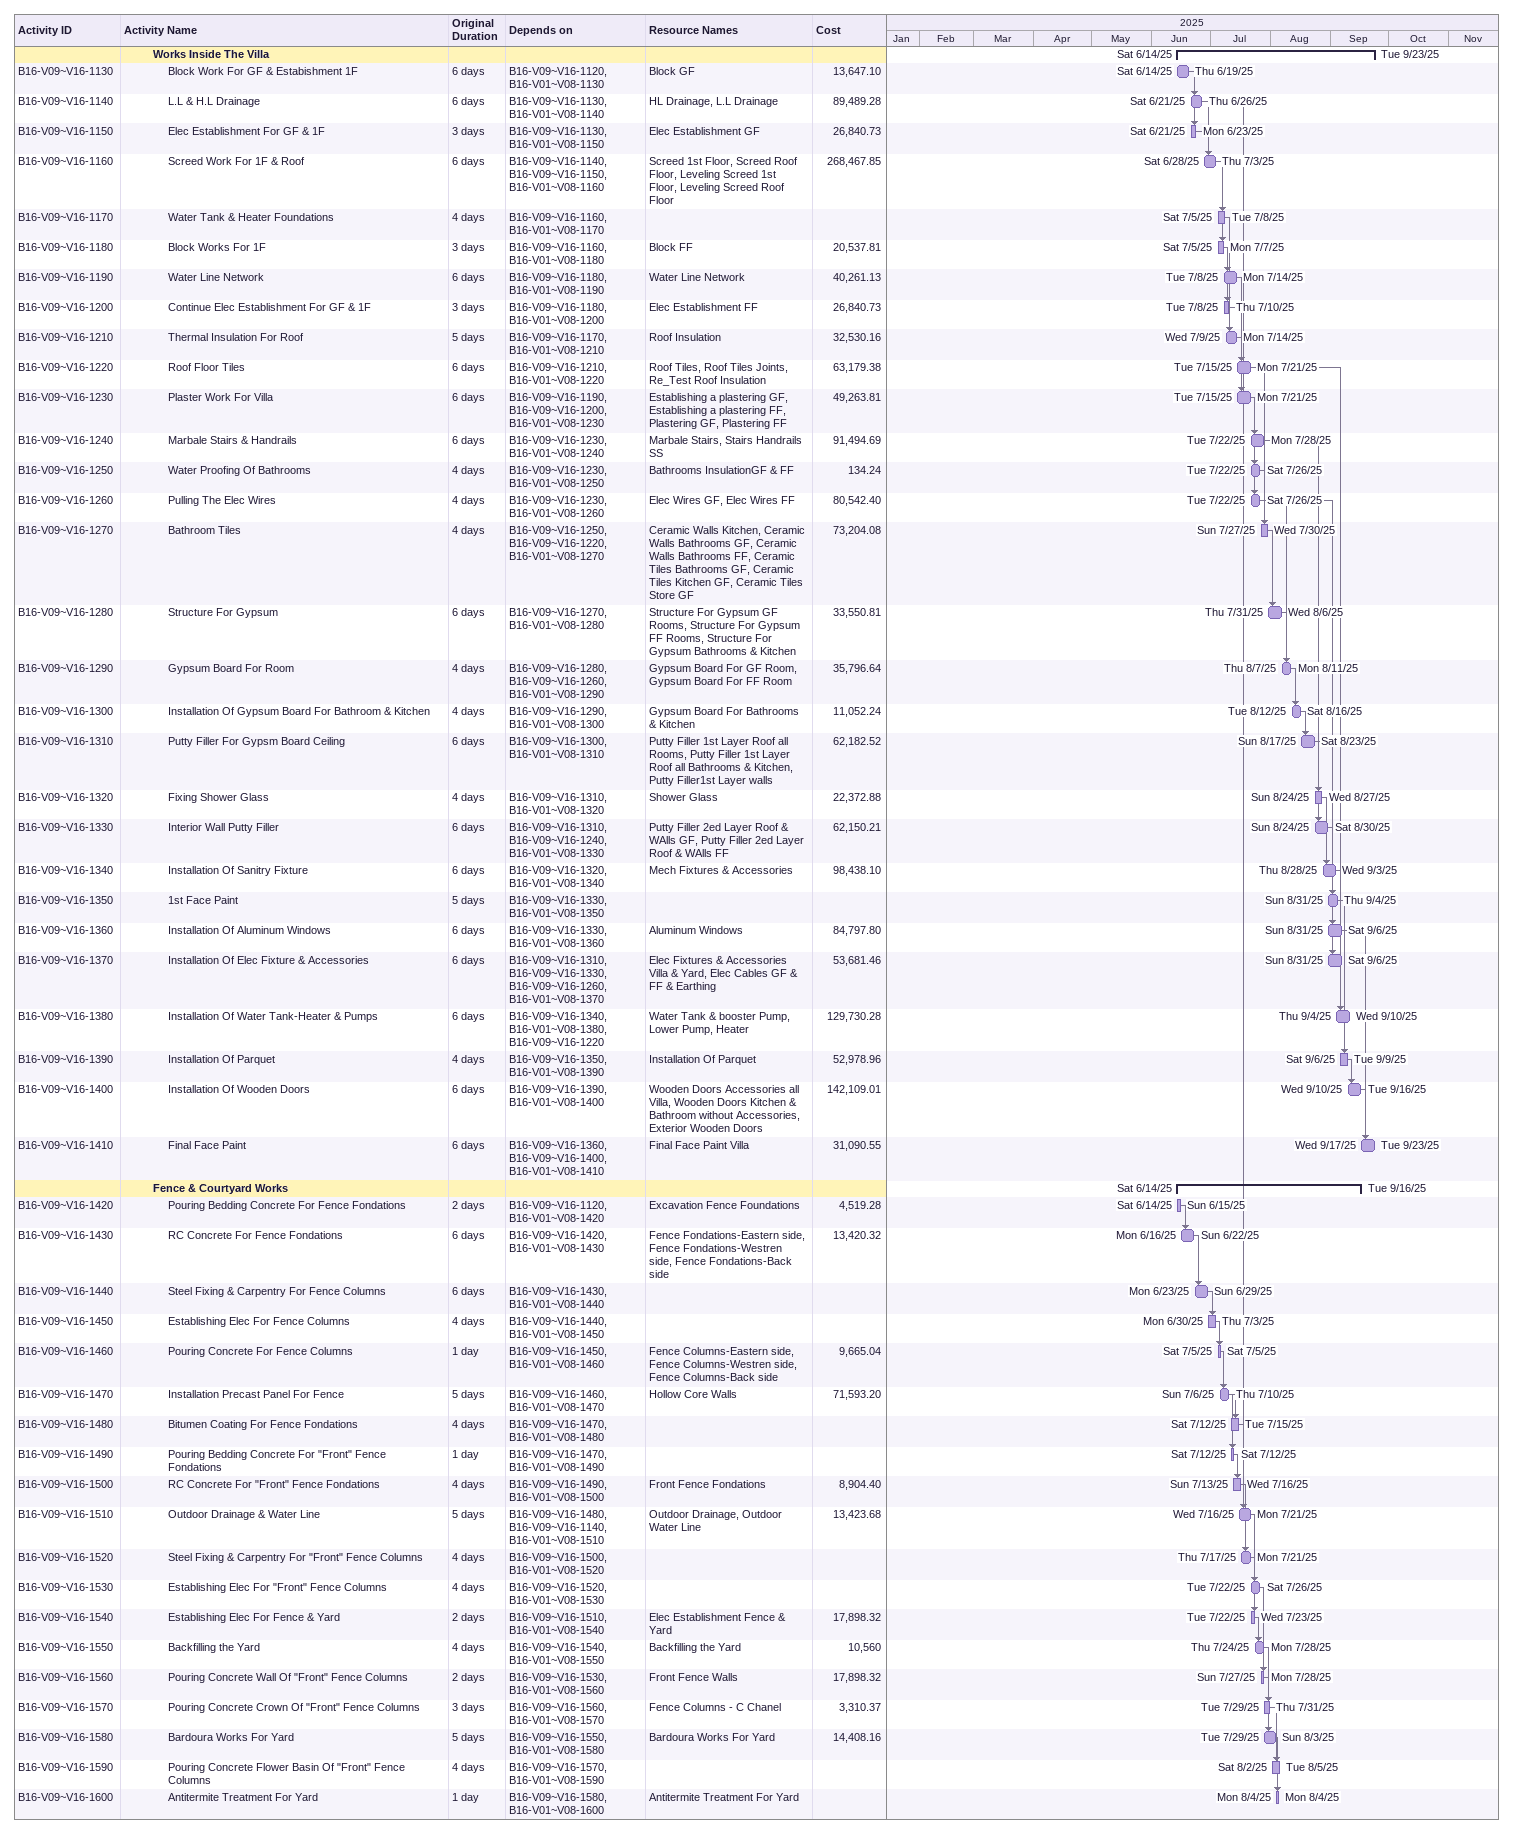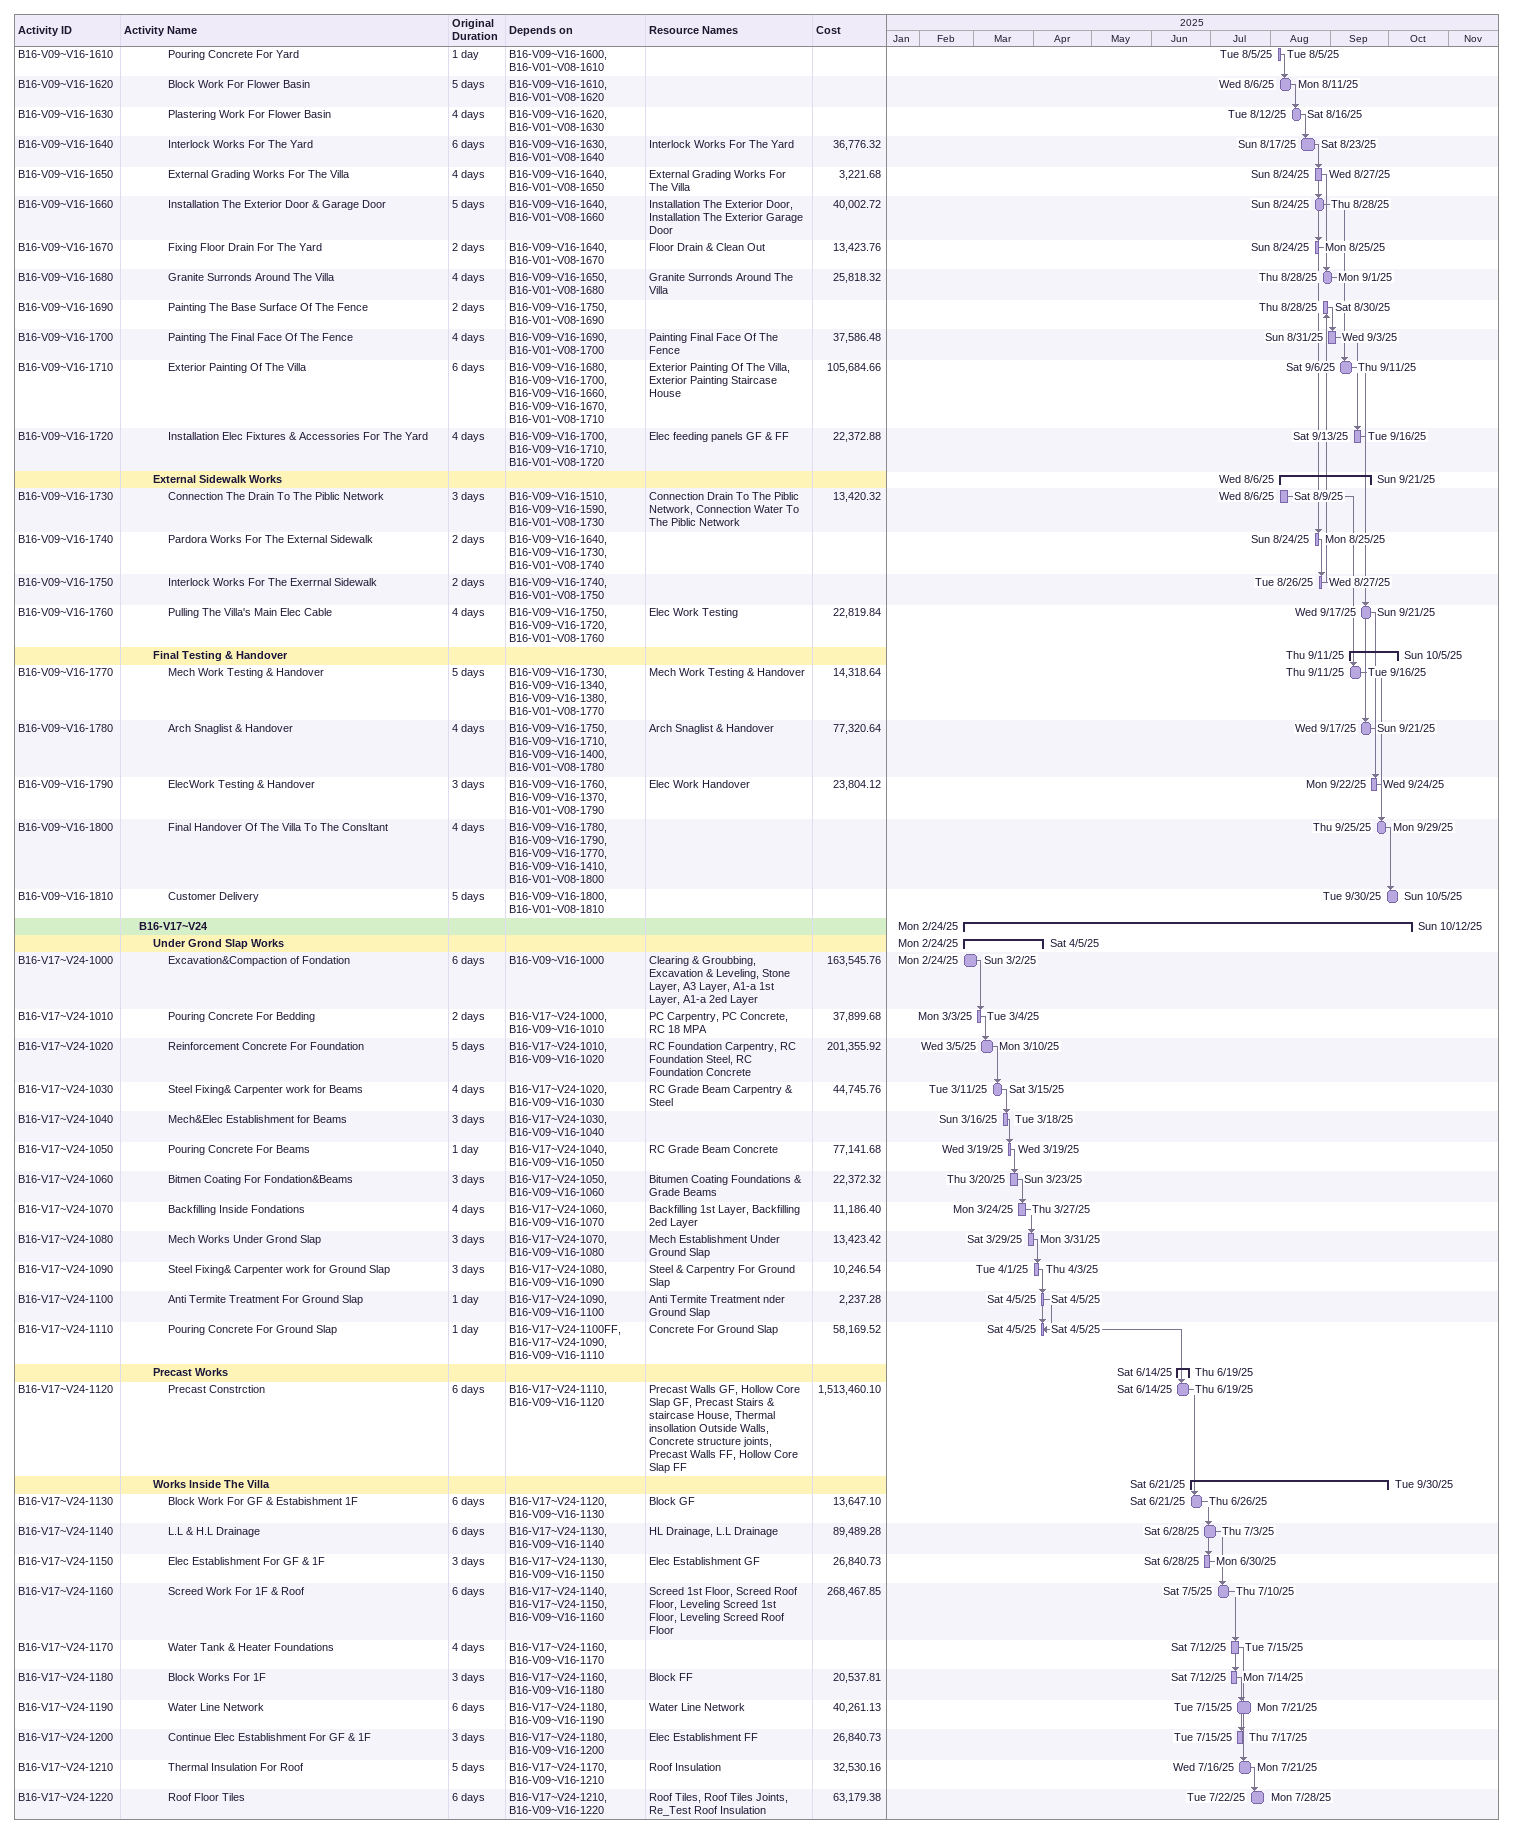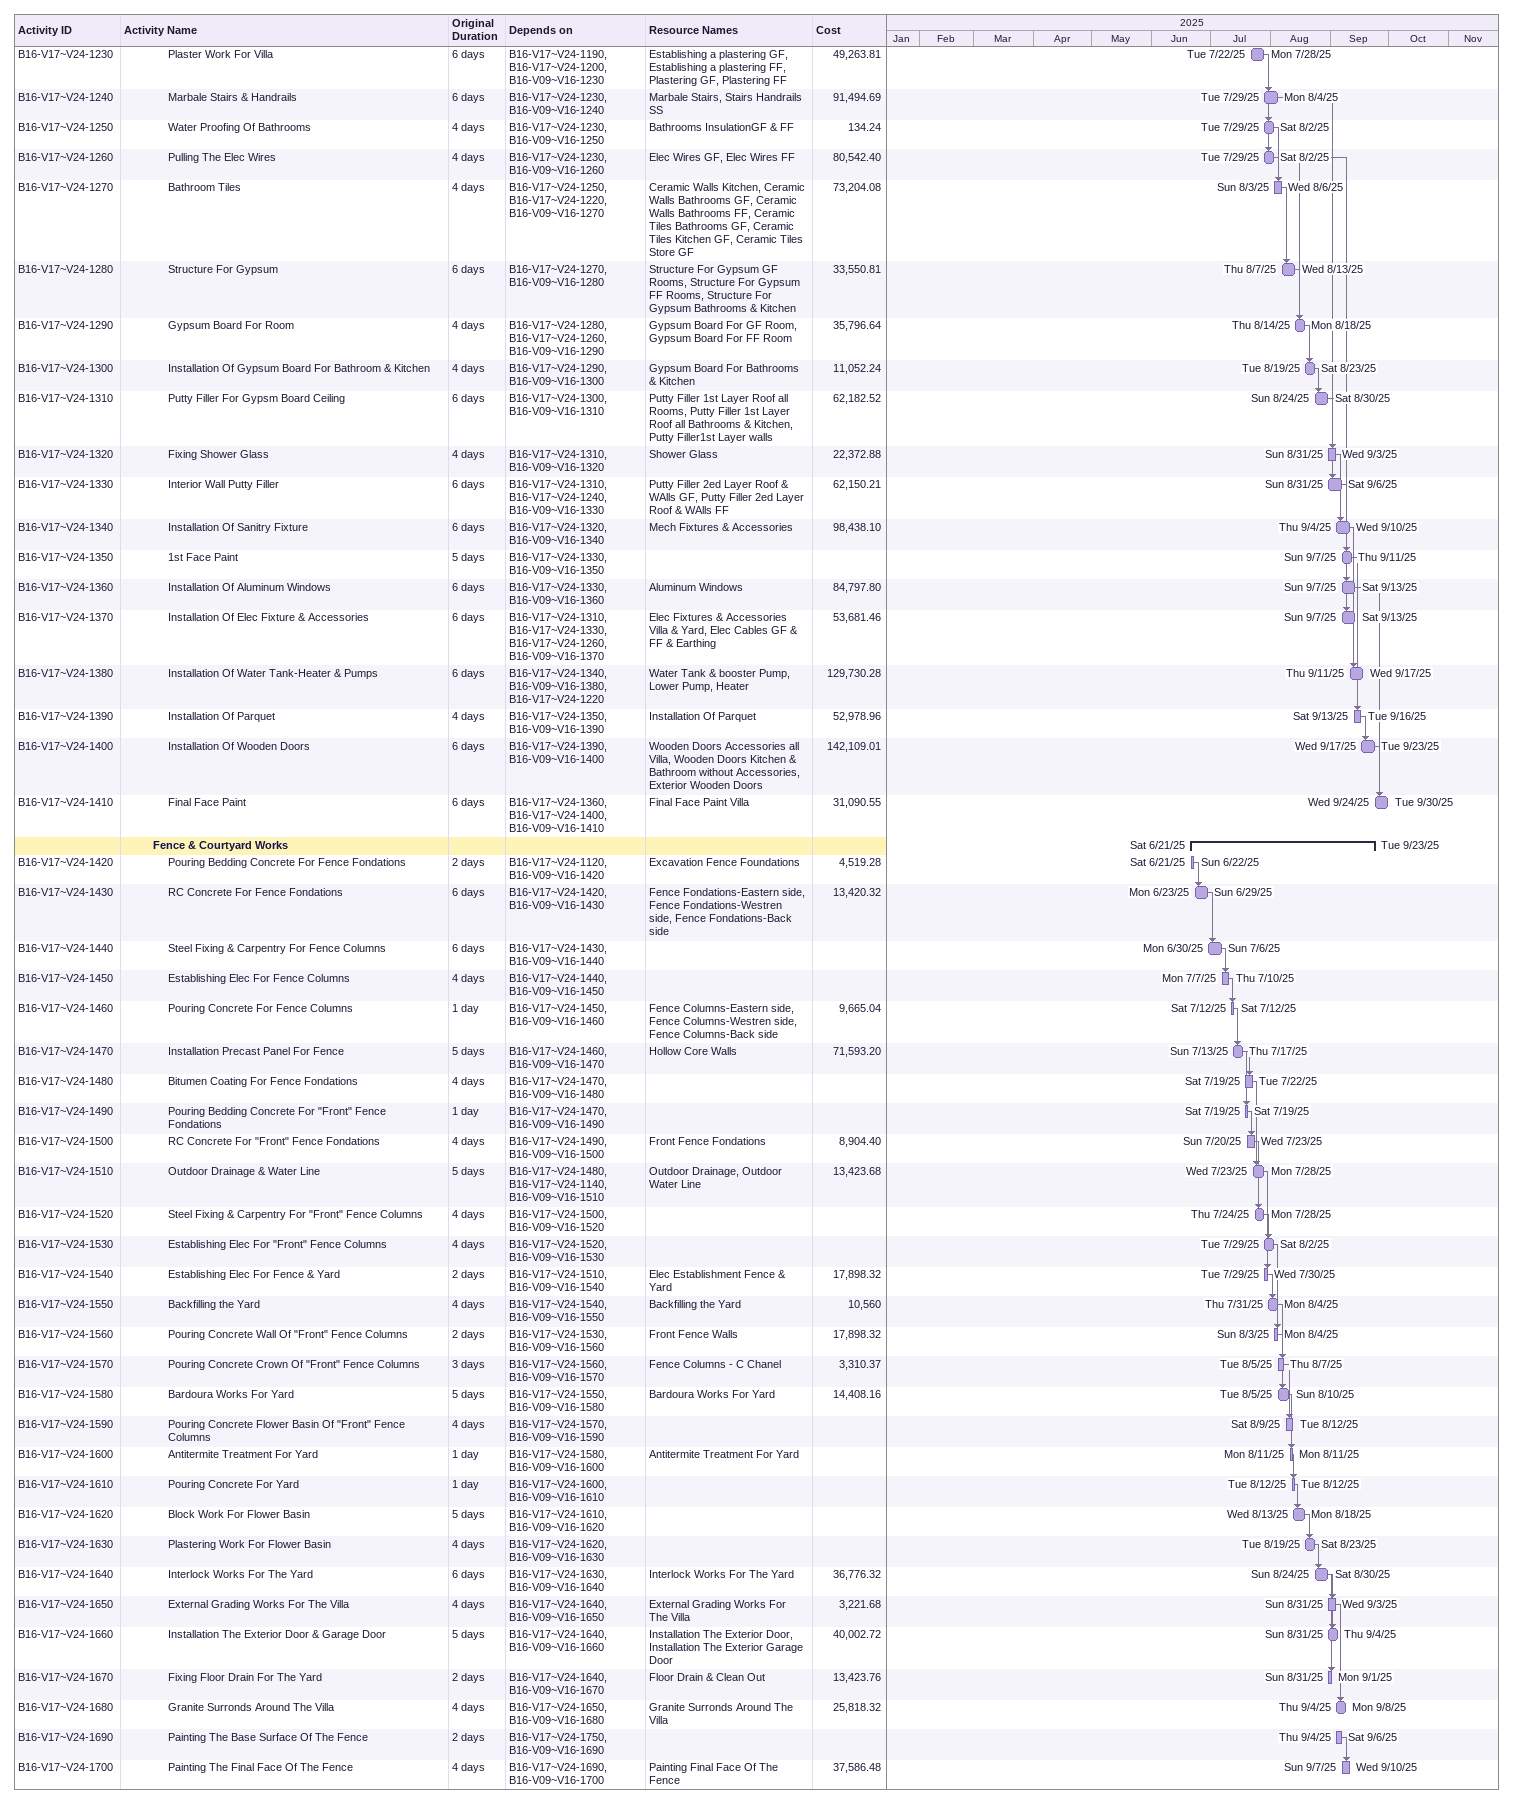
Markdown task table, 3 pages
| ID | Level | Task | Original duration | Start | Finish | Predecessors | Resources | Cost |
|---|---|---|---|---|---|---|---|---|
|  | 3 | **Works Inside The Villa** |  | 2025-06-14 | 2025-09-23 |  |  |  |
| B16-V09~V16-1130 | 4 | Block Work For GF & Estabishment 1F | 6d | 2025-06-14 | 2025-06-19 | B16-V09~V16-1120, B16-V01~V08-1130 | Block GF | 13647.10 |
| B16-V09~V16-1140 | 4 | L.L & H.L Drainage | 6d | 2025-06-21 | 2025-06-26 | B16-V09~V16-1130, B16-V01~V08-1140 | HL Drainage, L.L Drainage | 89489.28 |
| B16-V09~V16-1150 | 4 | Elec Establishment For GF & 1F | 3d | 2025-06-21 | 2025-06-23 | B16-V09~V16-1130, B16-V01~V08-1150 | Elec Establishment GF | 26840.73 |
| B16-V09~V16-1160 | 4 | Screed Work For 1F & Roof | 6d | 2025-06-28 | 2025-07-03 | B16-V09~V16-1140, B16-V09~V16-1150, B16-V01~V08-1160 | Screed 1st Floor, Screed Roof Floor, Leveling Screed 1st Floor, Leveling Screed Roof Floor | 268467.85 |
| B16-V09~V16-1170 | 4 | Water Tank & Heater Foundations | 4d | 2025-07-05 | 2025-07-08 | B16-V09~V16-1160, B16-V01~V08-1170 |  |  |
| B16-V09~V16-1180 | 4 | Block Works For 1F | 3d | 2025-07-05 | 2025-07-07 | B16-V09~V16-1160, B16-V01~V08-1180 | Block FF | 20537.81 |
| B16-V09~V16-1190 | 4 | Water Line Network | 6d | 2025-07-08 | 2025-07-14 | B16-V09~V16-1180, B16-V01~V08-1190 | Water Line Network | 40261.13 |
| B16-V09~V16-1200 | 4 | Continue Elec Establishment For GF & 1F | 3d | 2025-07-08 | 2025-07-10 | B16-V09~V16-1180, B16-V01~V08-1200 | Elec Establishment FF | 26840.73 |
| B16-V09~V16-1210 | 4 | Thermal Insulation For Roof | 5d | 2025-07-09 | 2025-07-14 | B16-V09~V16-1170, B16-V01~V08-1210 | Roof Insulation | 32530.16 |
| B16-V09~V16-1220 | 4 | Roof Floor Tiles | 6d | 2025-07-15 | 2025-07-21 | B16-V09~V16-1210, B16-V01~V08-1220 | Roof Tiles, Roof Tiles Joints, Re_Test Roof Insulation | 63179.38 |
| B16-V09~V16-1230 | 4 | Plaster Work For Villa | 6d | 2025-07-15 | 2025-07-21 | B16-V09~V16-1190, B16-V09~V16-1200, B16-V01~V08-1230 | Establishing a plastering GF, Establishing a plastering FF, Plastering GF, Plastering FF | 49263.81 |
| B16-V09~V16-1240 | 4 | Marbale Stairs & Handrails | 6d | 2025-07-22 | 2025-07-28 | B16-V09~V16-1230, B16-V01~V08-1240 | Marbale Stairs, Stairs Handrails SS | 91494.69 |
| B16-V09~V16-1250 | 4 | Water Proofing Of Bathrooms | 4d | 2025-07-22 | 2025-07-26 | B16-V09~V16-1230, B16-V01~V08-1250 | Bathrooms InsulationGF & FF | 134.24 |
| B16-V09~V16-1260 | 4 | Pulling The Elec Wires | 4d | 2025-07-22 | 2025-07-26 | B16-V09~V16-1230, B16-V01~V08-1260 | Elec Wires GF, Elec Wires FF | 80542.40 |
| B16-V09~V16-1270 | 4 | Bathroom Tiles | 4d | 2025-07-27 | 2025-07-30 | B16-V09~V16-1250, B16-V09~V16-1220, B16-V01~V08-1270 | Ceramic Walls Kitchen, Ceramic Walls Bathrooms GF, Ceramic Walls Bathrooms FF, Ceramic Tiles Bathrooms GF, Ceramic Tiles Kitchen GF, Ceramic Tiles Store GF | 73204.08 |
| B16-V09~V16-1280 | 4 | Structure For Gypsum | 6d | 2025-07-31 | 2025-08-06 | B16-V09~V16-1270, B16-V01~V08-1280 | Structure For Gypsum GF Rooms, Structure For Gypsum FF Rooms, Structure For Gypsum Bathrooms & Kitchen | 33550.81 |
| B16-V09~V16-1290 | 4 | Gypsum Board For Room | 4d | 2025-08-07 | 2025-08-11 | B16-V09~V16-1280, B16-V09~V16-1260, B16-V01~V08-1290 | Gypsum Board For GF Room, Gypsum Board For FF Room | 35796.64 |
| B16-V09~V16-1300 | 4 | Installation Of Gypsum Board For Bathroom & Kitchen | 4d | 2025-08-12 | 2025-08-16 | B16-V09~V16-1290, B16-V01~V08-1300 | Gypsum Board For Bathrooms & Kitchen | 11052.24 |
| B16-V09~V16-1310 | 4 | Putty Filler For Gypsm Board Ceiling | 6d | 2025-08-17 | 2025-08-23 | B16-V09~V16-1300, B16-V01~V08-1310 | Putty Filler 1st Layer Roof all Rooms, Putty Filler 1st Layer Roof all Bathrooms & Kitchen, Putty Filler1st Layer walls | 62182.52 |
| B16-V09~V16-1320 | 4 | Fixing Shower Glass | 4d | 2025-08-24 | 2025-08-27 | B16-V09~V16-1310, B16-V01~V08-1320 | Shower Glass | 22372.88 |
| B16-V09~V16-1330 | 4 | Interior Wall Putty Filler | 6d | 2025-08-24 | 2025-08-30 | B16-V09~V16-1310, B16-V09~V16-1240, B16-V01~V08-1330 | Putty Filler 2ed Layer Roof & WAlls GF, Putty Filler 2ed Layer Roof & WAlls FF | 62150.21 |
| B16-V09~V16-1340 | 4 | Installation Of Sanitry Fixture | 6d | 2025-08-28 | 2025-09-03 | B16-V09~V16-1320, B16-V01~V08-1340 | Mech Fixtures & Accessories | 98438.10 |
| B16-V09~V16-1350 | 4 | 1st Face Paint | 5d | 2025-08-31 | 2025-09-04 | B16-V09~V16-1330, B16-V01~V08-1350 |  |  |
| B16-V09~V16-1360 | 4 | Installation Of Aluminum Windows | 6d | 2025-08-31 | 2025-09-06 | B16-V09~V16-1330, B16-V01~V08-1360 | Aluminum Windows | 84797.80 |
| B16-V09~V16-1370 | 4 | Installation Of Elec Fixture & Accessories | 6d | 2025-08-31 | 2025-09-06 | B16-V09~V16-1310, B16-V09~V16-1330, B16-V09~V16-1260, B16-V01~V08-1370 | Elec Fixtures & Accessories Villa & Yard, Elec Cables GF & FF & Earthing | 53681.46 |
| B16-V09~V16-1380 | 4 | Installation Of Water Tank-Heater & Pumps | 6d | 2025-09-04 | 2025-09-10 | B16-V09~V16-1340, B16-V01~V08-1380, B16-V09~V16-1220 | Water Tank & booster Pump, Lower Pump, Heater | 129730.28 |
| B16-V09~V16-1390 | 4 | Installation Of Parquet | 4d | 2025-09-06 | 2025-09-09 | B16-V09~V16-1350, B16-V01~V08-1390 | Installation Of Parquet | 52978.96 |
| B16-V09~V16-1400 | 4 | Installation Of Wooden Doors | 6d | 2025-09-10 | 2025-09-16 | B16-V09~V16-1390, B16-V01~V08-1400 | Wooden Doors Accessories all Villa, Wooden Doors Kitchen & Bathroom without Accessories, Exterior Wooden Doors | 142109.01 |
| B16-V09~V16-1410 | 4 | Final Face Paint | 6d | 2025-09-17 | 2025-09-23 | B16-V09~V16-1360, B16-V09~V16-1400, B16-V01~V08-1410 | Final Face Paint Villa | 31090.55 |
|  | 3 | **Fence & Courtyard Works** |  | 2025-06-14 | 2025-09-16 |  |  |  |
| B16-V09~V16-1420 | 4 | Pouring Bedding Concrete For Fence Fondations | 2d | 2025-06-14 | 2025-06-15 | B16-V09~V16-1120, B16-V01~V08-1420 | Excavation Fence Foundations | 4519.28 |
| B16-V09~V16-1430 | 4 | RC Concrete For Fence Fondations | 6d | 2025-06-16 | 2025-06-22 | B16-V09~V16-1420, B16-V01~V08-1430 | Fence Fondations-Eastern side, Fence Fondations-Westren side, Fence Fondations-Back side | 13420.32 |
| B16-V09~V16-1440 | 4 | Steel Fixing & Carpentry For Fence Columns | 6d | 2025-06-23 | 2025-06-29 | B16-V09~V16-1430, B16-V01~V08-1440 |  |  |
| B16-V09~V16-1450 | 4 | Establishing Elec For Fence Columns | 4d | 2025-06-30 | 2025-07-03 | B16-V09~V16-1440, B16-V01~V08-1450 |  |  |
| B16-V09~V16-1460 | 4 | Pouring Concrete For Fence Columns | 1d | 2025-07-05 | 2025-07-05 | B16-V09~V16-1450, B16-V01~V08-1460 | Fence Columns-Eastern side, Fence Columns-Westren side, Fence Columns-Back side | 9665.04 |
| B16-V09~V16-1470 | 4 | Installation Precast Panel For Fence | 5d | 2025-07-06 | 2025-07-10 | B16-V09~V16-1460, B16-V01~V08-1470 | Hollow Core Walls | 71593.20 |
| B16-V09~V16-1480 | 4 | Bitumen Coating For Fence Fondations | 4d | 2025-07-12 | 2025-07-15 | B16-V09~V16-1470, B16-V01~V08-1480 |  |  |
| B16-V09~V16-1490 | 4 | Pouring Bedding Concrete For "Front" Fence Fondations | 1d | 2025-07-12 | 2025-07-12 | B16-V09~V16-1470, B16-V01~V08-1490 |  |  |
| B16-V09~V16-1500 | 4 | RC Concrete For "Front" Fence Fondations | 4d | 2025-07-13 | 2025-07-16 | B16-V09~V16-1490, B16-V01~V08-1500 | Front Fence Fondations | 8904.40 |
| B16-V09~V16-1510 | 4 | Outdoor Drainage & Water Line | 5d | 2025-07-16 | 2025-07-21 | B16-V09~V16-1480, B16-V09~V16-1140, B16-V01~V08-1510 | Outdoor Drainage, Outdoor Water Line | 13423.68 |
| B16-V09~V16-1520 | 4 | Steel Fixing & Carpentry For "Front" Fence Columns | 4d | 2025-07-17 | 2025-07-21 | B16-V09~V16-1500, B16-V01~V08-1520 |  |  |
| B16-V09~V16-1530 | 4 | Establishing Elec For "Front" Fence Columns | 4d | 2025-07-22 | 2025-07-26 | B16-V09~V16-1520, B16-V01~V08-1530 |  |  |
| B16-V09~V16-1540 | 4 | Establishing Elec For Fence & Yard | 2d | 2025-07-22 | 2025-07-23 | B16-V09~V16-1510, B16-V01~V08-1540 | Elec Establishment Fence & Yard | 17898.32 |
| B16-V09~V16-1550 | 4 | Backfilling the Yard | 4d | 2025-07-24 | 2025-07-28 | B16-V09~V16-1540, B16-V01~V08-1550 | Backfilling the Yard | 10560 |
| B16-V09~V16-1560 | 4 | Pouring Concrete Wall Of "Front" Fence Columns | 2d | 2025-07-27 | 2025-07-28 | B16-V09~V16-1530, B16-V01~V08-1560 | Front Fence Walls | 17898.32 |
| B16-V09~V16-1570 | 4 | Pouring Concrete Crown Of "Front" Fence Columns | 3d | 2025-07-29 | 2025-07-31 | B16-V09~V16-1560, B16-V01~V08-1570 | Fence Columns - C Chanel | 3310.37 |
| B16-V09~V16-1580 | 4 | Bardoura Works For Yard | 5d | 2025-07-29 | 2025-08-03 | B16-V09~V16-1550, B16-V01~V08-1580 | Bardoura Works For Yard | 14408.16 |
| B16-V09~V16-1590 | 4 | Pouring Concrete Flower Basin Of "Front" Fence Columns | 4d | 2025-08-02 | 2025-08-05 | B16-V09~V16-1570, B16-V01~V08-1590 |  |  |
| B16-V09~V16-1600 | 4 | Antitermite Treatment For Yard | 1d | 2025-08-04 | 2025-08-04 | B16-V09~V16-1580, B16-V01~V08-1600 | Antitermite Treatment For Yard |  |
| B16-V09~V16-1610 | 4 | Pouring Concrete For Yard | 1d | 2025-08-05 | 2025-08-05 | B16-V09~V16-1600, B16-V01~V08-1610 |  |  |
| B16-V09~V16-1620 | 4 | Block Work For Flower Basin | 5d | 2025-08-06 | 2025-08-11 | B16-V09~V16-1610, B16-V01~V08-1620 |  |  |
| B16-V09~V16-1630 | 4 | Plastering Work For Flower Basin | 4d | 2025-08-12 | 2025-08-16 | B16-V09~V16-1620, B16-V01~V08-1630 |  |  |
| B16-V09~V16-1640 | 4 | Interlock Works For The Yard | 6d | 2025-08-17 | 2025-08-23 | B16-V09~V16-1630, B16-V01~V08-1640 | Interlock Works For The Yard | 36776.32 |
| B16-V09~V16-1650 | 4 | External Grading Works For The Villa | 4d | 2025-08-24 | 2025-08-27 | B16-V09~V16-1640, B16-V01~V08-1650 | External Grading Works For The Villa | 3221.68 |
| B16-V09~V16-1660 | 4 | Installation The Exterior Door & Garage Door | 5d | 2025-08-24 | 2025-08-28 | B16-V09~V16-1640, B16-V01~V08-1660 | Installation The Exterior Door, Installation The Exterior Garage Door | 40002.72 |
| B16-V09~V16-1670 | 4 | Fixing Floor Drain For The Yard | 2d | 2025-08-24 | 2025-08-25 | B16-V09~V16-1640, B16-V01~V08-1670 | Floor Drain & Clean Out | 13423.76 |
| B16-V09~V16-1680 | 4 | Granite Surronds Around The Villa | 4d | 2025-08-28 | 2025-09-01 | B16-V09~V16-1650, B16-V01~V08-1680 | Granite Surronds Around The Villa | 25818.32 |
| B16-V09~V16-1690 | 4 | Painting The Base Surface Of The Fence | 2d | 2025-08-28 | 2025-08-30 | B16-V09~V16-1750, B16-V01~V08-1690 |  |  |
| B16-V09~V16-1700 | 4 | Painting The Final Face Of The Fence | 4d | 2025-08-31 | 2025-09-03 | B16-V09~V16-1690, B16-V01~V08-1700 | Painting Final Face Of The Fence | 37586.48 |
| B16-V09~V16-1710 | 4 | Exterior Painting Of The Villa | 6d | 2025-09-06 | 2025-09-11 | B16-V09~V16-1680, B16-V09~V16-1700, B16-V09~V16-1660, B16-V09~V16-1670, B16-V01~V08-1710 | Exterior Painting Of The Villa, Exterior Painting Staircase House | 105684.66 |
| B16-V09~V16-1720 | 4 | Installation Elec Fixtures & Accessories For The Yard | 4d | 2025-09-13 | 2025-09-16 | B16-V09~V16-1700, B16-V09~V16-1710, B16-V01~V08-1720 | Elec feeding panels GF & FF | 22372.88 |
|  | 3 | **External Sidewalk Works** |  | 2025-08-06 | 2025-09-21 |  |  |  |
| B16-V09~V16-1730 | 4 | Connection The Drain To The Piblic Network | 3d | 2025-08-06 | 2025-08-09 | B16-V09~V16-1510, B16-V09~V16-1590, B16-V01~V08-1730 | Connection Drain To The Piblic Network, Connection Water To The Piblic Network | 13420.32 |
| B16-V09~V16-1740 | 4 | Pardora Works For The External Sidewalk | 2d | 2025-08-24 | 2025-08-25 | B16-V09~V16-1640, B16-V09~V16-1730, B16-V01~V08-1740 |  |  |
| B16-V09~V16-1750 | 4 | Interlock Works For The Exerrnal Sidewalk | 2d | 2025-08-26 | 2025-08-27 | B16-V09~V16-1740, B16-V01~V08-1750 |  |  |
| B16-V09~V16-1760 | 4 | Pulling The Villa's Main Elec Cable | 4d | 2025-09-17 | 2025-09-21 | B16-V09~V16-1750, B16-V09~V16-1720, B16-V01~V08-1760 | Elec Work Testing | 22819.84 |
|  | 3 | **Final Testing & Handover** |  | 2025-09-11 | 2025-10-05 |  |  |  |
| B16-V09~V16-1770 | 4 | Mech Work Testing & Handover | 5d | 2025-09-11 | 2025-09-16 | B16-V09~V16-1730, B16-V09~V16-1340, B16-V09~V16-1380, B16-V01~V08-1770 | Mech Work Testing & Handover | 14318.64 |
| B16-V09~V16-1780 | 4 | Arch Snaglist & Handover | 4d | 2025-09-17 | 2025-09-21 | B16-V09~V16-1750, B16-V09~V16-1710, B16-V09~V16-1400, B16-V01~V08-1780 | Arch Snaglist & Handover | 77320.64 |
| B16-V09~V16-1790 | 4 | ElecWork Testing & Handover | 3d | 2025-09-22 | 2025-09-24 | B16-V09~V16-1760, B16-V09~V16-1370, B16-V01~V08-1790 | Elec Work Handover | 23804.12 |
| B16-V09~V16-1800 | 4 | Final Handover Of The Villa To The Consltant | 4d | 2025-09-25 | 2025-09-29 | B16-V09~V16-1780, B16-V09~V16-1790, B16-V09~V16-1770, B16-V09~V16-1410, B16-V01~V08-1800 |  |  |
| B16-V09~V16-1810 | 4 | Customer Delivery | 5d | 2025-09-30 | 2025-10-05 | B16-V09~V16-1800, B16-V01~V08-1810 |  |  |
|  | 2 | **B16-V17~V24** |  | 2025-02-24 | 2025-10-12 |  |  |  |
|  | 3 | **Under Grond Slap Works** |  | 2025-02-24 | 2025-04-05 |  |  |  |
| B16-V17~V24-1000 | 4 | Excavation&Compaction of Fondation | 6d | 2025-02-24 | 2025-03-02 | B16-V09~V16-1000 | Clearing & Groubbing, Excavation & Leveling, Stone Layer, A3 Layer, A1-a 1st Layer, A1-a 2ed Layer | 163545.76 |
| B16-V17~V24-1010 | 4 | Pouring Concrete For Bedding | 2d | 2025-03-03 | 2025-03-04 | B16-V17~V24-1000, B16-V09~V16-1010 | PC Carpentry, PC Concrete, RC 18 MPA | 37899.68 |
| B16-V17~V24-1020 | 4 | Reinforcement Concrete For Foundation | 5d | 2025-03-05 | 2025-03-10 | B16-V17~V24-1010, B16-V09~V16-1020 | RC Foundation Carpentry, RC Foundation Steel, RC Foundation Concrete | 201355.92 |
| B16-V17~V24-1030 | 4 | Steel Fixing& Carpenter work for Beams | 4d | 2025-03-11 | 2025-03-15 | B16-V17~V24-1020, B16-V09~V16-1030 | RC Grade Beam Carpentry & Steel | 44745.76 |
| B16-V17~V24-1040 | 4 | Mech&Elec Establishment for Beams | 3d | 2025-03-16 | 2025-03-18 | B16-V17~V24-1030, B16-V09~V16-1040 |  |  |
| B16-V17~V24-1050 | 4 | Pouring Concrete For Beams | 1d | 2025-03-19 | 2025-03-19 | B16-V17~V24-1040, B16-V09~V16-1050 | RC Grade Beam Concrete | 77141.68 |
| B16-V17~V24-1060 | 4 | Bitmen Coating For Fondation&Beams | 3d | 2025-03-20 | 2025-03-23 | B16-V17~V24-1050, B16-V09~V16-1060 | Bitumen Coating Foundations & Grade Beams | 22372.32 |
| B16-V17~V24-1070 | 4 | Backfilling Inside Fondations | 4d | 2025-03-24 | 2025-03-27 | B16-V17~V24-1060, B16-V09~V16-1070 | Backfilling 1st Layer, Backfilling 2ed Layer | 11186.40 |
| B16-V17~V24-1080 | 4 | Mech Works Under Grond Slap | 3d | 2025-03-29 | 2025-03-31 | B16-V17~V24-1070, B16-V09~V16-1080 | Mech Establishment Under Ground Slap | 13423.42 |
| B16-V17~V24-1090 | 4 | Steel Fixing& Carpenter work for Ground Slap | 3d | 2025-04-01 | 2025-04-03 | B16-V17~V24-1080, B16-V09~V16-1090 | Steel & Carpentry For Ground Slap | 10246.54 |
| B16-V17~V24-1100 | 4 | Anti Termite Treatment For Ground Slap | 1d | 2025-04-05 | 2025-04-05 | B16-V17~V24-1090, B16-V09~V16-1100 | Anti Termite Treatment nder Ground Slap | 2237.28 |
| B16-V17~V24-1110 | 4 | Pouring Concrete For Ground Slap | 1d | 2025-04-05 | 2025-04-05 | B16-V17~V24-1100FF, B16-V17~V24-1090, B16-V09~V16-1110 | Concrete For Ground Slap | 58169.52 |
|  | 3 | **Precast Works** |  | 2025-06-14 | 2025-06-19 |  |  |  |
| B16-V17~V24-1120 | 4 | Precast Constrction | 6d | 2025-06-14 | 2025-06-19 | B16-V17~V24-1110, B16-V09~V16-1120 | Precast Walls GF, Hollow Core Slap GF, Precast Stairs & staircase House, Thermal insollation Outside Walls, Concrete structure joints, Precast Walls FF, Hollow Core Slap FF | 1513460.10 |
|  | 3 | **Works Inside The Villa** |  | 2025-06-21 | 2025-09-30 |  |  |  |
| B16-V17~V24-1130 | 4 | Block Work For GF & Estabishment 1F | 6d | 2025-06-21 | 2025-06-26 | B16-V17~V24-1120, B16-V09~V16-1130 | Block GF | 13647.10 |
| B16-V17~V24-1140 | 4 | L.L & H.L Drainage | 6d | 2025-06-28 | 2025-07-03 | B16-V17~V24-1130, B16-V09~V16-1140 | HL Drainage, L.L Drainage | 89489.28 |
| B16-V17~V24-1150 | 4 | Elec Establishment For GF & 1F | 3d | 2025-06-28 | 2025-06-30 | B16-V17~V24-1130, B16-V09~V16-1150 | Elec Establishment GF | 26840.73 |
| B16-V17~V24-1160 | 4 | Screed Work For 1F & Roof | 6d | 2025-07-05 | 2025-07-10 | B16-V17~V24-1140, B16-V17~V24-1150, B16-V09~V16-1160 | Screed 1st Floor, Screed Roof Floor, Leveling Screed 1st Floor, Leveling Screed Roof Floor | 268467.85 |
| B16-V17~V24-1170 | 4 | Water Tank & Heater Foundations | 4d | 2025-07-12 | 2025-07-15 | B16-V17~V24-1160, B16-V09~V16-1170 |  |  |
| B16-V17~V24-1180 | 4 | Block Works For 1F | 3d | 2025-07-12 | 2025-07-14 | B16-V17~V24-1160, B16-V09~V16-1180 | Block FF | 20537.81 |
| B16-V17~V24-1190 | 4 | Water Line Network | 6d | 2025-07-15 | 2025-07-21 | B16-V17~V24-1180, B16-V09~V16-1190 | Water Line Network | 40261.13 |
| B16-V17~V24-1200 | 4 | Continue Elec Establishment For GF & 1F | 3d | 2025-07-15 | 2025-07-17 | B16-V17~V24-1180, B16-V09~V16-1200 | Elec Establishment FF | 26840.73 |
| B16-V17~V24-1210 | 4 | Thermal Insulation For Roof | 5d | 2025-07-16 | 2025-07-21 | B16-V17~V24-1170, B16-V09~V16-1210 | Roof Insulation | 32530.16 |
| B16-V17~V24-1220 | 4 | Roof Floor Tiles | 6d | 2025-07-22 | 2025-07-28 | B16-V17~V24-1210, B16-V09~V16-1220 | Roof Tiles, Roof Tiles Joints, Re_Test Roof Insulation | 63179.38 |
| B16-V17~V24-1230 | 4 | Plaster Work For Villa | 6d | 2025-07-22 | 2025-07-28 | B16-V17~V24-1190, B16-V17~V24-1200, B16-V09~V16-1230 | Establishing a plastering GF, Establishing a plastering FF, Plastering GF, Plastering FF | 49263.81 |
| B16-V17~V24-1240 | 4 | Marbale Stairs & Handrails | 6d | 2025-07-29 | 2025-08-04 | B16-V17~V24-1230, B16-V09~V16-1240 | Marbale Stairs, Stairs Handrails SS | 91494.69 |
| B16-V17~V24-1250 | 4 | Water Proofing Of Bathrooms | 4d | 2025-07-29 | 2025-08-02 | B16-V17~V24-1230, B16-V09~V16-1250 | Bathrooms InsulationGF & FF | 134.24 |
| B16-V17~V24-1260 | 4 | Pulling The Elec Wires | 4d | 2025-07-29 | 2025-08-02 | B16-V17~V24-1230, B16-V09~V16-1260 | Elec Wires GF, Elec Wires FF | 80542.40 |
| B16-V17~V24-1270 | 4 | Bathroom Tiles | 4d | 2025-08-03 | 2025-08-06 | B16-V17~V24-1250, B16-V17~V24-1220, B16-V09~V16-1270 | Ceramic Walls Kitchen, Ceramic Walls Bathrooms GF, Ceramic Walls Bathrooms FF, Ceramic Tiles Bathrooms GF, Ceramic Tiles Kitchen GF, Ceramic Tiles Store GF | 73204.08 |
| B16-V17~V24-1280 | 4 | Structure For Gypsum | 6d | 2025-08-07 | 2025-08-13 | B16-V17~V24-1270, B16-V09~V16-1280 | Structure For Gypsum GF Rooms, Structure For Gypsum FF Rooms, Structure For Gypsum Bathrooms & Kitchen | 33550.81 |
| B16-V17~V24-1290 | 4 | Gypsum Board For Room | 4d | 2025-08-14 | 2025-08-18 | B16-V17~V24-1280, B16-V17~V24-1260, B16-V09~V16-1290 | Gypsum Board For GF Room, Gypsum Board For FF Room | 35796.64 |
| B16-V17~V24-1300 | 4 | Installation Of Gypsum Board For Bathroom & Kitchen | 4d | 2025-08-19 | 2025-08-23 | B16-V17~V24-1290, B16-V09~V16-1300 | Gypsum Board For Bathrooms & Kitchen | 11052.24 |
| B16-V17~V24-1310 | 4 | Putty Filler For Gypsm Board Ceiling | 6d | 2025-08-24 | 2025-08-30 | B16-V17~V24-1300, B16-V09~V16-1310 | Putty Filler 1st Layer Roof all Rooms, Putty Filler 1st Layer Roof all Bathrooms & Kitchen, Putty Filler1st Layer walls | 62182.52 |
| B16-V17~V24-1320 | 4 | Fixing Shower Glass | 4d | 2025-08-31 | 2025-09-03 | B16-V17~V24-1310, B16-V09~V16-1320 | Shower Glass | 22372.88 |
| B16-V17~V24-1330 | 4 | Interior Wall Putty Filler | 6d | 2025-08-31 | 2025-09-06 | B16-V17~V24-1310, B16-V17~V24-1240, B16-V09~V16-1330 | Putty Filler 2ed Layer Roof & WAlls GF, Putty Filler 2ed Layer Roof & WAlls FF | 62150.21 |
| B16-V17~V24-1340 | 4 | Installation Of Sanitry Fixture | 6d | 2025-09-04 | 2025-09-10 | B16-V17~V24-1320, B16-V09~V16-1340 | Mech Fixtures & Accessories | 98438.10 |
| B16-V17~V24-1350 | 4 | 1st Face Paint | 5d | 2025-09-07 | 2025-09-11 | B16-V17~V24-1330, B16-V09~V16-1350 |  |  |
| B16-V17~V24-1360 | 4 | Installation Of Aluminum Windows | 6d | 2025-09-07 | 2025-09-13 | B16-V17~V24-1330, B16-V09~V16-1360 | Aluminum Windows | 84797.80 |
| B16-V17~V24-1370 | 4 | Installation Of Elec Fixture & Accessories | 6d | 2025-09-07 | 2025-09-13 | B16-V17~V24-1310, B16-V17~V24-1330, B16-V17~V24-1260, B16-V09~V16-1370 | Elec Fixtures & Accessories Villa & Yard, Elec Cables GF & FF & Earthing | 53681.46 |
| B16-V17~V24-1380 | 4 | Installation Of Water Tank-Heater & Pumps | 6d | 2025-09-11 | 2025-09-17 | B16-V17~V24-1340, B16-V09~V16-1380, B16-V17~V24-1220 | Water Tank & booster Pump, Lower Pump, Heater | 129730.28 |
| B16-V17~V24-1390 | 4 | Installation Of Parquet | 4d | 2025-09-13 | 2025-09-16 | B16-V17~V24-1350, B16-V09~V16-1390 | Installation Of Parquet | 52978.96 |
| B16-V17~V24-1400 | 4 | Installation Of Wooden Doors | 6d | 2025-09-17 | 2025-09-23 | B16-V17~V24-1390, B16-V09~V16-1400 | Wooden Doors Accessories all Villa, Wooden Doors Kitchen & Bathroom without Accessories, Exterior Wooden Doors | 142109.01 |
| B16-V17~V24-1410 | 4 | Final Face Paint | 6d | 2025-09-24 | 2025-09-30 | B16-V17~V24-1360, B16-V17~V24-1400, B16-V09~V16-1410 | Final Face Paint Villa | 31090.55 |
|  | 3 | **Fence & Courtyard Works** |  | 2025-06-21 | 2025-09-23 |  |  |  |
| B16-V17~V24-1420 | 4 | Pouring Bedding Concrete For Fence Fondations | 2d | 2025-06-21 | 2025-06-22 | B16-V17~V24-1120, B16-V09~V16-1420 | Excavation Fence Foundations | 4519.28 |
| B16-V17~V24-1430 | 4 | RC Concrete For Fence Fondations | 6d | 2025-06-23 | 2025-06-29 | B16-V17~V24-1420, B16-V09~V16-1430 | Fence Fondations-Eastern side, Fence Fondations-Westren side, Fence Fondations-Back side | 13420.32 |
| B16-V17~V24-1440 | 4 | Steel Fixing & Carpentry For Fence Columns | 6d | 2025-06-30 | 2025-07-06 | B16-V17~V24-1430, B16-V09~V16-1440 |  |  |
| B16-V17~V24-1450 | 4 | Establishing Elec For Fence Columns | 4d | 2025-07-07 | 2025-07-10 | B16-V17~V24-1440, B16-V09~V16-1450 |  |  |
| B16-V17~V24-1460 | 4 | Pouring Concrete For Fence Columns | 1d | 2025-07-12 | 2025-07-12 | B16-V17~V24-1450, B16-V09~V16-1460 | Fence Columns-Eastern side, Fence Columns-Westren side, Fence Columns-Back side | 9665.04 |
| B16-V17~V24-1470 | 4 | Installation Precast Panel For Fence | 5d | 2025-07-13 | 2025-07-17 | B16-V17~V24-1460, B16-V09~V16-1470 | Hollow Core Walls | 71593.20 |
| B16-V17~V24-1480 | 4 | Bitumen Coating For Fence Fondations | 4d | 2025-07-19 | 2025-07-22 | B16-V17~V24-1470, B16-V09~V16-1480 |  |  |
| B16-V17~V24-1490 | 4 | Pouring Bedding Concrete For "Front" Fence Fondations | 1d | 2025-07-19 | 2025-07-19 | B16-V17~V24-1470, B16-V09~V16-1490 |  |  |
| B16-V17~V24-1500 | 4 | RC Concrete For "Front" Fence Fondations | 4d | 2025-07-20 | 2025-07-23 | B16-V17~V24-1490, B16-V09~V16-1500 | Front Fence Fondations | 8904.40 |
| B16-V17~V24-1510 | 4 | Outdoor Drainage & Water Line | 5d | 2025-07-23 | 2025-07-28 | B16-V17~V24-1480, B16-V17~V24-1140, B16-V09~V16-1510 | Outdoor Drainage, Outdoor Water Line | 13423.68 |
| B16-V17~V24-1520 | 4 | Steel Fixing & Carpentry For "Front" Fence Columns | 4d | 2025-07-24 | 2025-07-28 | B16-V17~V24-1500, B16-V09~V16-1520 |  |  |
| B16-V17~V24-1530 | 4 | Establishing Elec For "Front" Fence Columns | 4d | 2025-07-29 | 2025-08-02 | B16-V17~V24-1520, B16-V09~V16-1530 |  |  |
| B16-V17~V24-1540 | 4 | Establishing Elec For Fence & Yard | 2d | 2025-07-29 | 2025-07-30 | B16-V17~V24-1510, B16-V09~V16-1540 | Elec Establishment Fence & Yard | 17898.32 |
| B16-V17~V24-1550 | 4 | Backfilling the Yard | 4d | 2025-07-31 | 2025-08-04 | B16-V17~V24-1540, B16-V09~V16-1550 | Backfilling the Yard | 10560 |
| B16-V17~V24-1560 | 4 | Pouring Concrete Wall Of "Front" Fence Columns | 2d | 2025-08-03 | 2025-08-04 | B16-V17~V24-1530, B16-V09~V16-1560 | Front Fence Walls | 17898.32 |
| B16-V17~V24-1570 | 4 | Pouring Concrete Crown Of "Front" Fence Columns | 3d | 2025-08-05 | 2025-08-07 | B16-V17~V24-1560, B16-V09~V16-1570 | Fence Columns - C Chanel | 3310.37 |
| B16-V17~V24-1580 | 4 | Bardoura Works For Yard | 5d | 2025-08-05 | 2025-08-10 | B16-V17~V24-1550, B16-V09~V16-1580 | Bardoura Works For Yard | 14408.16 |
| B16-V17~V24-1590 | 4 | Pouring Concrete Flower Basin Of "Front" Fence Columns | 4d | 2025-08-09 | 2025-08-12 | B16-V17~V24-1570, B16-V09~V16-1590 |  |  |
| B16-V17~V24-1600 | 4 | Antitermite Treatment For Yard | 1d | 2025-08-11 | 2025-08-11 | B16-V17~V24-1580, B16-V09~V16-1600 | Antitermite Treatment For Yard |  |
| B16-V17~V24-1610 | 4 | Pouring Concrete For Yard | 1d | 2025-08-12 | 2025-08-12 | B16-V17~V24-1600, B16-V09~V16-1610 |  |  |
| B16-V17~V24-1620 | 4 | Block Work For Flower Basin | 5d | 2025-08-13 | 2025-08-18 | B16-V17~V24-1610, B16-V09~V16-1620 |  |  |
| B16-V17~V24-1630 | 4 | Plastering Work For Flower Basin | 4d | 2025-08-19 | 2025-08-23 | B16-V17~V24-1620, B16-V09~V16-1630 |  |  |
| B16-V17~V24-1640 | 4 | Interlock Works For The Yard | 6d | 2025-08-24 | 2025-08-30 | B16-V17~V24-1630, B16-V09~V16-1640 | Interlock Works For The Yard | 36776.32 |
| B16-V17~V24-1650 | 4 | External Grading Works For The Villa | 4d | 2025-08-31 | 2025-09-03 | B16-V17~V24-1640, B16-V09~V16-1650 | External Grading Works For The Villa | 3221.68 |
| B16-V17~V24-1660 | 4 | Installation The Exterior Door & Garage Door | 5d | 2025-08-31 | 2025-09-04 | B16-V17~V24-1640, B16-V09~V16-1660 | Installation The Exterior Door, Installation The Exterior Garage Door | 40002.72 |
| B16-V17~V24-1670 | 4 | Fixing Floor Drain For The Yard | 2d | 2025-08-31 | 2025-09-01 | B16-V17~V24-1640, B16-V09~V16-1670 | Floor Drain & Clean Out | 13423.76 |
| B16-V17~V24-1680 | 4 | Granite Surronds Around The Villa | 4d | 2025-09-04 | 2025-09-08 | B16-V17~V24-1650, B16-V09~V16-1680 | Granite Surronds Around The Villa | 25818.32 |
| B16-V17~V24-1690 | 4 | Painting The Base Surface Of The Fence | 2d | 2025-09-04 | 2025-09-06 | B16-V17~V24-1750, B16-V09~V16-1690 |  |  |
| B16-V17~V24-1700 | 4 | Painting The Final Face Of The Fence | 4d | 2025-09-07 | 2025-09-10 | B16-V17~V24-1690, B16-V09~V16-1700 | Painting Final Face Of The Fence | 37586.48 |
